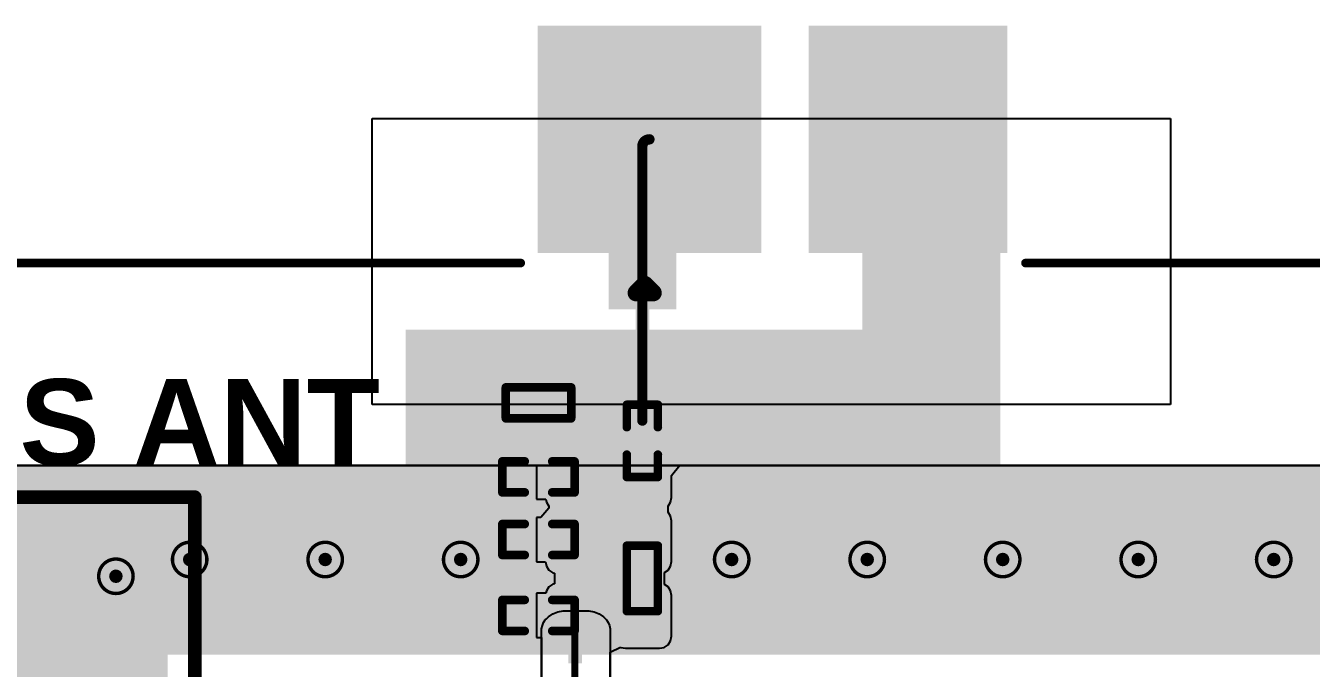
# Model space of a CAD drawing. Header units: inches. Extents: x -10 to 344, y -7 to 75.
# Drawn here: x 15.82 to 34.79, y 15.8 to 25.28 of the extents above; entities that cross this region are included whole.
import ezdxf

# ---------------------------------------------------------------- set-up
doc = ezdxf.new("R2010")
doc.units = ezdxf.units.IN
for name, color, linetype in [('Bottom Layer', 5, 'Continuous'), ('Drill Drawing', 1, 'Continuous'), ('Mid Layer 1', 16, 'Continuous'), ('Mid Layer 2', 76, 'Continuous'), ('Multi-Layer', 9, 'Continuous'), ('Top Layer', 1, 'Continuous'), ('Top Overlay', 2, 'Continuous'), ('Top Paste', 8, 'Continuous'), ('Top Solder', 216, 'Continuous'), ('Via Holes', 16, 'Continuous')]:
    doc.layers.add(name, color=color, linetype=linetype)
doc.styles.add('Arial_Bold', font='', dxfattribs={"height": 0.2})
doc.styles.get('Arial_Bold').set_extended_font_data('Arial', bold=True)

# ---------------------------------------------------------------- blocks, each defined once
blk = doc.blocks.new('CAP_0201_3')
at = {"layer": 'Top Layer'}
for points in [[(-0.45, 0.15), (-0.15, 0.15), (-0.15, -0.15), (-0.45, -0.15)], [(0.15, 0.15), (0.45, 0.15), (0.45, -0.15), (0.15, -0.15)]]:
    blk.add_hatch(color=1, dxfattribs=at).paths.add_polyline_path(points)
at = {"layer": 'Top Paste'}
for points in [[(-0.45, 0.15), (-0.15, 0.15), (-0.15, -0.15), (-0.45, -0.15)], [(0.15, 0.15), (0.45, 0.15), (0.45, -0.15), (0.15, -0.15)]]:
    blk.add_hatch(color=8, dxfattribs=at).paths.add_polyline_path(points)
at = {"layer": 'Top Solder'}
for points in [[(-0.505, 0.205), (-0.095, 0.205), (-0.095, -0.205), (-0.505, -0.205)], [(0.095, 0.205), (0.505, 0.205), (0.505, -0.205), (0.095, -0.205)]]:
    blk.add_hatch(color=216, dxfattribs=at).paths.add_polyline_path(points)
at = {"layer": 'Top Overlay'}
for points in [[(-0.533, -0.229, 0.127, 0.127, 0), (-0.533, 0.229, 0.127, 0.127, 0)], [(-0.533, 0.229, 0.127, 0.127, 0), (-0.203, 0.229, 0.127, 0.127, 0)], [(0.203, 0.229, 0.127, 0.127, 0), (0.533, 0.229, 0.127, 0.127, 0)], [(0.533, -0.229, 0.127, 0.127, 0), (0.533, 0.229, 0.127, 0.127, 0)], [(-0.533, -0.229, 0.127, 0.127, 0), (-0.203, -0.229, 0.127, 0.127, 0)], [(0.203, -0.229, 0.127, 0.127, 0), (0.533, -0.229, 0.127, 0.127, 0)]]:
    blk.add_lwpolyline(points, format="xyseb", dxfattribs=at)
for points in [[(-0.565, 0.229, 0.0635, 0.0635, 1), (-0.502, 0.229, 0.0635, 0.0635, 1)], [(-0.565, 0.229, 0.0635, 0.0635, 1), (-0.502, 0.229, 0.0635, 0.0635, 1)], [(-0.235, 0.229, 0.0635, 0.0635, 1), (-0.171, 0.229, 0.0635, 0.0635, 1)], [(0.171, 0.229, 0.0635, 0.0635, 1), (0.235, 0.229, 0.0635, 0.0635, 1)], [(0.502, 0.229, 0.0635, 0.0635, 1), (0.565, 0.229, 0.0635, 0.0635, 1)], [(0.502, 0.229, 0.0635, 0.0635, 1), (0.565, 0.229, 0.0635, 0.0635, 1)], [(-0.565, -0.229, 0.0635, 0.0635, 1), (-0.502, -0.229, 0.0635, 0.0635, 1)], [(-0.565, -0.229, 0.0635, 0.0635, 1), (-0.502, -0.229, 0.0635, 0.0635, 1)], [(-0.235, -0.229, 0.0635, 0.0635, 1), (-0.171, -0.229, 0.0635, 0.0635, 1)], [(0.171, -0.229, 0.0635, 0.0635, 1), (0.235, -0.229, 0.0635, 0.0635, 1)], [(0.502, -0.229, 0.0635, 0.0635, 1), (0.565, -0.229, 0.0635, 0.0635, 1)], [(0.502, -0.229, 0.0635, 0.0635, 1), (0.565, -0.229, 0.0635, 0.0635, 1)]]:
    blk.add_lwpolyline(points, format="xyseb", close=True, dxfattribs=at)
blk = doc.blocks.new('IND_0201_81')
at = {"layer": 'Top Layer'}
for points in [[(-0.4, 0.15), (-0.15, 0.15), (-0.15, -0.15), (-0.4, -0.15)], [(0.15, 0.15), (0.4, 0.15), (0.4, -0.15), (0.15, -0.15)]]:
    blk.add_hatch(color=1, dxfattribs=at).paths.add_polyline_path(points)
at = {"layer": 'Top Paste'}
for points in [[(-0.4, 0.15), (-0.15, 0.15), (-0.15, -0.15), (-0.4, -0.15)], [(0.15, 0.15), (0.4, 0.15), (0.4, -0.15), (0.15, -0.15)]]:
    blk.add_hatch(color=8, dxfattribs=at).paths.add_polyline_path(points)
at = {"layer": 'Top Solder'}
for points in [[(-0.455, 0.205), (-0.095, 0.205), (-0.095, -0.205), (-0.455, -0.205)], [(0.095, 0.205), (0.455, 0.205), (0.455, -0.205), (0.095, -0.205)]]:
    blk.add_hatch(color=216, dxfattribs=at).paths.add_polyline_path(points)
at = {"layer": 'Top Overlay'}
for points in [[(-0.483, -0.229, 0.127, 0.127, 0), (-0.483, 0.229, 0.127, 0.127, 0)], [(-0.483, 0.229, 0.127, 0.127, 0), (0.483, 0.229, 0.127, 0.127, 0)], [(0.483, -0.229, 0.127, 0.127, 0), (0.483, 0.229, 0.127, 0.127, 0)], [(-0.483, -0.229, 0.127, 0.127, 0), (0.483, -0.229, 0.127, 0.127, 0)]]:
    blk.add_lwpolyline(points, format="xyseb", dxfattribs=at)
for points in [[(-0.514, 0.229, 0.0635, 0.0635, 1), (-0.451, 0.229, 0.0635, 0.0635, 1)], [(-0.514, 0.229, 0.0635, 0.0635, 1), (-0.451, 0.229, 0.0635, 0.0635, 1)], [(0.451, 0.229, 0.0635, 0.0635, 1), (0.514, 0.229, 0.0635, 0.0635, 1)], [(0.451, 0.229, 0.0635, 0.0635, 1), (0.514, 0.229, 0.0635, 0.0635, 1)], [(-0.514, -0.229, 0.0635, 0.0635, 1), (-0.451, -0.229, 0.0635, 0.0635, 1)], [(-0.514, -0.229, 0.0635, 0.0635, 1), (-0.451, -0.229, 0.0635, 0.0635, 1)], [(0.451, -0.229, 0.0635, 0.0635, 1), (0.514, -0.229, 0.0635, 0.0635, 1)], [(0.451, -0.229, 0.0635, 0.0635, 1), (0.514, -0.229, 0.0635, 0.0635, 1)]]:
    blk.add_lwpolyline(points, format="xyseb", close=True, dxfattribs=at)
blk = doc.blocks.new('IND_0201_82')
at = {"layer": 'Top Layer'}
for points in [[(-0.4, 0.15), (-0.15, 0.15), (-0.15, -0.15), (-0.4, -0.15)], [(0.15, 0.15), (0.4, 0.15), (0.4, -0.15), (0.15, -0.15)]]:
    blk.add_hatch(color=1, dxfattribs=at).paths.add_polyline_path(points)
at = {"layer": 'Top Paste'}
for points in [[(-0.4, 0.15), (-0.15, 0.15), (-0.15, -0.15), (-0.4, -0.15)], [(0.15, 0.15), (0.4, 0.15), (0.4, -0.15), (0.15, -0.15)]]:
    blk.add_hatch(color=8, dxfattribs=at).paths.add_polyline_path(points)
at = {"layer": 'Top Solder'}
for points in [[(-0.455, 0.205), (-0.095, 0.205), (-0.095, -0.205), (-0.455, -0.205)], [(0.095, 0.205), (0.455, 0.205), (0.455, -0.205), (0.095, -0.205)]]:
    blk.add_hatch(color=216, dxfattribs=at).paths.add_polyline_path(points)
at = {"layer": 'Top Overlay'}
for points in [[(-0.483, 0.229, 0.127, 0.127, 0), (-0.483, -0.229, 0.127, 0.127, 0)], [(-0.483, 0.229, 0.127, 0.127, 0), (0.483, 0.229, 0.127, 0.127, 0)], [(0.483, 0.229, 0.127, 0.127, 0), (0.483, -0.229, 0.127, 0.127, 0)], [(-0.483, -0.229, 0.127, 0.127, 0), (0.483, -0.229, 0.127, 0.127, 0)]]:
    blk.add_lwpolyline(points, format="xyseb", dxfattribs=at)
for points in [[(-0.514, 0.229, 0.0635, 0.0635, 1), (-0.451, 0.229, 0.0635, 0.0635, 1)], [(-0.514, 0.229, 0.0635, 0.0635, 1), (-0.451, 0.229, 0.0635, 0.0635, 1)], [(0.451, 0.229, 0.0635, 0.0635, 1), (0.514, 0.229, 0.0635, 0.0635, 1)], [(0.451, 0.229, 0.0635, 0.0635, 1), (0.514, 0.229, 0.0635, 0.0635, 1)], [(-0.514, -0.229, 0.0635, 0.0635, 1), (-0.451, -0.229, 0.0635, 0.0635, 1)], [(-0.514, -0.229, 0.0635, 0.0635, 1), (-0.451, -0.229, 0.0635, 0.0635, 1)], [(0.451, -0.229, 0.0635, 0.0635, 1), (0.514, -0.229, 0.0635, 0.0635, 1)], [(0.451, -0.229, 0.0635, 0.0635, 1), (0.514, -0.229, 0.0635, 0.0635, 1)]]:
    blk.add_lwpolyline(points, format="xyseb", close=True, dxfattribs=at)
blk = doc.blocks.new('CAP_0201_100')
at = {"layer": 'Top Layer'}
for points in [[(-0.45, 0.15), (-0.15, 0.15), (-0.15, -0.15), (-0.45, -0.15)], [(0.15, 0.15), (0.45, 0.15), (0.45, -0.15), (0.15, -0.15)]]:
    blk.add_hatch(color=1, dxfattribs=at).paths.add_polyline_path(points)
at = {"layer": 'Top Paste'}
for points in [[(-0.45, 0.15), (-0.15, 0.15), (-0.15, -0.15), (-0.45, -0.15)], [(0.15, 0.15), (0.45, 0.15), (0.45, -0.15), (0.15, -0.15)]]:
    blk.add_hatch(color=8, dxfattribs=at).paths.add_polyline_path(points)
at = {"layer": 'Top Solder'}
for points in [[(-0.505, 0.205), (-0.095, 0.205), (-0.095, -0.205), (-0.505, -0.205)], [(0.095, 0.205), (0.505, 0.205), (0.505, -0.205), (0.095, -0.205)]]:
    blk.add_hatch(color=216, dxfattribs=at).paths.add_polyline_path(points)
at = {"layer": 'Top Overlay'}
for points in [[(-0.533, -0.229, 0.127, 0.127, 0), (-0.533, 0.229, 0.127, 0.127, 0)], [(-0.533, 0.229, 0.127, 0.127, 0), (-0.203, 0.229, 0.127, 0.127, 0)], [(0.203, 0.229, 0.127, 0.127, 0), (0.533, 0.229, 0.127, 0.127, 0)], [(0.533, -0.229, 0.127, 0.127, 0), (0.533, 0.229, 0.127, 0.127, 0)], [(-0.533, -0.229, 0.127, 0.127, 0), (-0.203, -0.229, 0.127, 0.127, 0)], [(0.203, -0.229, 0.127, 0.127, 0), (0.533, -0.229, 0.127, 0.127, 0)]]:
    blk.add_lwpolyline(points, format="xyseb", dxfattribs=at)
for points in [[(-0.565, 0.229, 0.0635, 0.0635, 1), (-0.502, 0.229, 0.0635, 0.0635, 1)], [(-0.565, 0.229, 0.0635, 0.0635, 1), (-0.502, 0.229, 0.0635, 0.0635, 1)], [(-0.235, 0.229, 0.0635, 0.0635, 1), (-0.171, 0.229, 0.0635, 0.0635, 1)], [(0.171, 0.229, 0.0635, 0.0635, 1), (0.235, 0.229, 0.0635, 0.0635, 1)], [(0.502, 0.229, 0.0635, 0.0635, 1), (0.565, 0.229, 0.0635, 0.0635, 1)], [(0.502, 0.229, 0.0635, 0.0635, 1), (0.565, 0.229, 0.0635, 0.0635, 1)], [(-0.565, -0.229, 0.0635, 0.0635, 1), (-0.502, -0.229, 0.0635, 0.0635, 1)], [(-0.565, -0.229, 0.0635, 0.0635, 1), (-0.502, -0.229, 0.0635, 0.0635, 1)], [(-0.235, -0.229, 0.0635, 0.0635, 1), (-0.171, -0.229, 0.0635, 0.0635, 1)], [(0.171, -0.229, 0.0635, 0.0635, 1), (0.235, -0.229, 0.0635, 0.0635, 1)], [(0.502, -0.229, 0.0635, 0.0635, 1), (0.565, -0.229, 0.0635, 0.0635, 1)], [(0.502, -0.229, 0.0635, 0.0635, 1), (0.565, -0.229, 0.0635, 0.0635, 1)]]:
    blk.add_lwpolyline(points, format="xyseb", close=True, dxfattribs=at)
blk = doc.blocks.new('CAP_0201_101')
at = {"layer": 'Top Layer'}
for points in [[(-0.45, 0.15), (-0.15, 0.15), (-0.15, -0.15), (-0.45, -0.15)], [(0.15, 0.15), (0.45, 0.15), (0.45, -0.15), (0.15, -0.15)]]:
    blk.add_hatch(color=1, dxfattribs=at).paths.add_polyline_path(points)
at = {"layer": 'Top Paste'}
for points in [[(-0.45, 0.15), (-0.15, 0.15), (-0.15, -0.15), (-0.45, -0.15)], [(0.15, 0.15), (0.45, 0.15), (0.45, -0.15), (0.15, -0.15)]]:
    blk.add_hatch(color=8, dxfattribs=at).paths.add_polyline_path(points)
at = {"layer": 'Top Solder'}
for points in [[(-0.505, 0.205), (-0.095, 0.205), (-0.095, -0.205), (-0.505, -0.205)], [(0.095, 0.205), (0.505, 0.205), (0.505, -0.205), (0.095, -0.205)]]:
    blk.add_hatch(color=216, dxfattribs=at).paths.add_polyline_path(points)
at = {"layer": 'Top Overlay'}
for points in [[(-0.533, -0.229, 0.127, 0.127, 0), (-0.533, 0.229, 0.127, 0.127, 0)], [(-0.533, 0.229, 0.127, 0.127, 0), (-0.203, 0.229, 0.127, 0.127, 0)], [(0.203, 0.229, 0.127, 0.127, 0), (0.533, 0.229, 0.127, 0.127, 0)], [(0.533, -0.229, 0.127, 0.127, 0), (0.533, 0.229, 0.127, 0.127, 0)], [(-0.533, -0.229, 0.127, 0.127, 0), (-0.203, -0.229, 0.127, 0.127, 0)], [(0.203, -0.229, 0.127, 0.127, 0), (0.533, -0.229, 0.127, 0.127, 0)]]:
    blk.add_lwpolyline(points, format="xyseb", dxfattribs=at)
for points in [[(-0.565, 0.229, 0.0635, 0.0635, 1), (-0.502, 0.229, 0.0635, 0.0635, 1)], [(-0.565, 0.229, 0.0635, 0.0635, 1), (-0.502, 0.229, 0.0635, 0.0635, 1)], [(-0.235, 0.229, 0.0635, 0.0635, 1), (-0.171, 0.229, 0.0635, 0.0635, 1)], [(0.171, 0.229, 0.0635, 0.0635, 1), (0.235, 0.229, 0.0635, 0.0635, 1)], [(0.502, 0.229, 0.0635, 0.0635, 1), (0.565, 0.229, 0.0635, 0.0635, 1)], [(0.502, 0.229, 0.0635, 0.0635, 1), (0.565, 0.229, 0.0635, 0.0635, 1)], [(-0.565, -0.229, 0.0635, 0.0635, 1), (-0.502, -0.229, 0.0635, 0.0635, 1)], [(-0.565, -0.229, 0.0635, 0.0635, 1), (-0.502, -0.229, 0.0635, 0.0635, 1)], [(-0.235, -0.229, 0.0635, 0.0635, 1), (-0.171, -0.229, 0.0635, 0.0635, 1)], [(0.171, -0.229, 0.0635, 0.0635, 1), (0.235, -0.229, 0.0635, 0.0635, 1)], [(0.502, -0.229, 0.0635, 0.0635, 1), (0.565, -0.229, 0.0635, 0.0635, 1)], [(0.502, -0.229, 0.0635, 0.0635, 1), (0.565, -0.229, 0.0635, 0.0635, 1)]]:
    blk.add_lwpolyline(points, format="xyseb", close=True, dxfattribs=at)
blk = doc.blocks.new('CAP_0201_104')
at = {"layer": 'Top Layer'}
for points in [[(-0.45, 0.15), (-0.15, 0.15), (-0.15, -0.15), (-0.45, -0.15)], [(0.15, 0.15), (0.45, 0.15), (0.45, -0.15), (0.15, -0.15)]]:
    blk.add_hatch(color=1, dxfattribs=at).paths.add_polyline_path(points)
at = {"layer": 'Top Paste'}
for points in [[(-0.45, 0.15), (-0.15, 0.15), (-0.15, -0.15), (-0.45, -0.15)], [(0.15, 0.15), (0.45, 0.15), (0.45, -0.15), (0.15, -0.15)]]:
    blk.add_hatch(color=8, dxfattribs=at).paths.add_polyline_path(points)
at = {"layer": 'Top Solder'}
for points in [[(-0.505, 0.205), (-0.095, 0.205), (-0.095, -0.205), (-0.505, -0.205)], [(0.095, 0.205), (0.505, 0.205), (0.505, -0.205), (0.095, -0.205)]]:
    blk.add_hatch(color=216, dxfattribs=at).paths.add_polyline_path(points)
at = {"layer": 'Top Overlay'}
for points in [[(-0.533, 0.229, 0.127, 0.127, 0), (-0.533, -0.229, 0.127, 0.127, 0)], [(-0.533, 0.229, 0.127, 0.127, 0), (-0.203, 0.229, 0.127, 0.127, 0)], [(0.203, 0.229, 0.127, 0.127, 0), (0.533, 0.229, 0.127, 0.127, 0)], [(0.533, 0.229, 0.127, 0.127, 0), (0.533, -0.229, 0.127, 0.127, 0)], [(-0.533, -0.229, 0.127, 0.127, 0), (-0.203, -0.229, 0.127, 0.127, 0)], [(0.203, -0.229, 0.127, 0.127, 0), (0.533, -0.229, 0.127, 0.127, 0)]]:
    blk.add_lwpolyline(points, format="xyseb", dxfattribs=at)
for points in [[(-0.565, 0.229, 0.0635, 0.0635, 1), (-0.502, 0.229, 0.0635, 0.0635, 1)], [(-0.565, 0.229, 0.0635, 0.0635, 1), (-0.502, 0.229, 0.0635, 0.0635, 1)], [(-0.235, 0.229, 0.0635, 0.0635, 1), (-0.171, 0.229, 0.0635, 0.0635, 1)], [(0.171, 0.229, 0.0635, 0.0635, 1), (0.235, 0.229, 0.0635, 0.0635, 1)], [(0.502, 0.229, 0.0635, 0.0635, 1), (0.565, 0.229, 0.0635, 0.0635, 1)], [(0.502, 0.229, 0.0635, 0.0635, 1), (0.565, 0.229, 0.0635, 0.0635, 1)], [(-0.565, -0.229, 0.0635, 0.0635, 1), (-0.502, -0.229, 0.0635, 0.0635, 1)], [(-0.565, -0.229, 0.0635, 0.0635, 1), (-0.502, -0.229, 0.0635, 0.0635, 1)], [(-0.235, -0.229, 0.0635, 0.0635, 1), (-0.171, -0.229, 0.0635, 0.0635, 1)], [(0.171, -0.229, 0.0635, 0.0635, 1), (0.235, -0.229, 0.0635, 0.0635, 1)], [(0.502, -0.229, 0.0635, 0.0635, 1), (0.565, -0.229, 0.0635, 0.0635, 1)], [(0.502, -0.229, 0.0635, 0.0635, 1), (0.565, -0.229, 0.0635, 0.0635, 1)]]:
    blk.add_lwpolyline(points, format="xyseb", close=True, dxfattribs=at)
blk = doc.blocks.new('P822601_116')
at = {"layer": 'Top Layer'}
for points in [[(-7.6, -3.425), (-10.7, -3.425), (-10.7, -0.275), (-7.6, -0.275)], [(-6.7, -0.275), (-3.97, -0.275), (-3.97, -3.425), (-6.7, -3.425)]]:
    blk.add_hatch(color=1, dxfattribs=at).paths.add_polyline_path(points)
at = {"layer": 'Top Paste'}
for points in [[(-7.6, -3.425), (-10.7, -3.425), (-10.7, -0.275), (-7.6, -0.275)], [(-6.7, -0.275), (-3.97, -0.275), (-3.97, -3.425), (-6.7, -3.425)]]:
    blk.add_hatch(color=8, dxfattribs=at).paths.add_polyline_path(points)
at = {"layer": 'Top Solder'}
for points in [[(-7.498, -3.527), (-10.802, -3.527), (-10.802, -0.173), (-7.498, -0.173)], [(-6.802, -0.173), (-3.868, -0.173), (-3.868, -3.527), (-6.802, -3.527)]]:
    blk.add_hatch(color=216, dxfattribs=at).paths.add_polyline_path(points)
at = {"layer": 'Top Overlay'}
for points in [[(-21.55, -3.675, 0.127, 0.127, 0), (-11.05, -3.675, 0.127, 0.127, 0)], [(-3.6, -3.675, 0.127, 0.127, 0), (13.65, -3.675, 0.127, 0.127, 0)], [(-9.347, -4.115, 0.25, 0.25, 0), (-9.22, -3.988, 0.25, 0.25, 0)], [(-9.22, -3.988, 0.25, 0.25, 0), (-9.093, -4.115, 0.25, 0.25, 0)], [(-9.347, -4.115, 0.25, 0.25, 0), (-9.093, -4.115, 0.25, 0.25, 0)]]:
    blk.add_lwpolyline(points, format="xyseb", dxfattribs=at)
for points in [[(-11.082, -3.675, 0.0635, 0.0635, 1), (-11.018, -3.675, 0.0635, 0.0635, 1)], [(-3.632, -3.675, 0.0635, 0.0635, 1), (-3.568, -3.675, 0.0635, 0.0635, 1)], [(-9.283, -3.988, 0.125, 0.125, 1), (-9.158, -3.988, 0.125, 0.125, 1)], [(-9.283, -3.988, 0.125, 0.125, 1), (-9.158, -3.988, 0.125, 0.125, 1)], [(-9.41, -4.115, 0.125, 0.125, 1), (-9.285, -4.115, 0.125, 0.125, 1)], [(-9.41, -4.115, 0.125, 0.125, 1), (-9.285, -4.115, 0.125, 0.125, 1)], [(-9.156, -4.115, 0.125, 0.125, 1), (-9.031, -4.115, 0.125, 0.125, 1)], [(-9.156, -4.115, 0.125, 0.125, 1), (-9.031, -4.115, 0.125, 0.125, 1)]]:
    blk.add_lwpolyline(points, format="xyseb", close=True, dxfattribs=at)
blk = doc.blocks.new('DSGP_1575_18_4_A_02_117')
at = {"layer": 'Top Layer'}
blk.add_hatch(color=1, dxfattribs=at).paths.add_polyline_path([(-0.05, 8.5), (-0.05, 5), (-3.55, 5), (-3.55, 8.5)])
at = {"layer": 'Top Paste'}
blk.add_hatch(color=8, dxfattribs=at).paths.add_polyline_path([(-0.65, 7.9), (-0.65, 5.6), (-2.95, 5.6), (-2.95, 7.9)])
at = {"layer": 'Top Solder'}
blk.add_hatch(color=216, dxfattribs=at).paths.add_polyline_path([(0.05, 8.6), (0.05, 4.9), (-3.65, 4.9), (-3.65, 8.6)])
at = {"layer": 'Top Overlay'}
for points in [[(-17.55, 9, 0.2, 0.2, 0), (0.45, 9, 0.2, 0.2, 0)], [(0.45, -9, 0.2, 0.2, 0), (0.45, 9, 0.2, 0.2, 0)]]:
    blk.add_lwpolyline(points, format="xyseb", dxfattribs=at)
blk.add_lwpolyline([(0.4, 9, 0.1, 0.1, 1), (0.5, 9, 0.1, 0.1, 1)], format="xyseb", close=True, dxfattribs=at)
blk.add_lwpolyline([(0.4, 9, 0.1, 0.1, 1), (0.5, 9, 0.1, 0.1, 1)], format="xyseb", close=True, dxfattribs=at)

msp = doc.modelspace()

# ---------------------------------------------------------------- hatches: boundary and pattern name
at = {"layer": 'Bottom Layer'}
for points in [[(30.204, 18.395), (30.204, 20.795), (21.424, 20.795), (21.424, 18.395)], [(58.624, 16.002), (58.624, 18.795), (9.226, 18.795), (9.226, 16.002)]]:
    msp.add_hatch(color=5, dxfattribs=at).paths.add_polyline_path(points)
h = msp.add_hatch(color=5, dxfattribs=at)
edge = h.paths.add_edge_path()
edge.add_arc((18.238, 17.405), 0.2, 0, 360)
h = msp.add_hatch(color=5, dxfattribs=at)
edge = h.paths.add_edge_path()
edge.add_arc((20.238, 17.405), 0.2, 0, 360)
h = msp.add_hatch(color=5, dxfattribs=at)
edge = h.paths.add_edge_path()
edge.add_arc((22.238, 17.405), 0.2, 0, 360)
h = msp.add_hatch(color=5, dxfattribs=at)
edge = h.paths.add_edge_path()
edge.add_arc((26.238, 17.405), 0.2, 0, 360)
h = msp.add_hatch(color=5, dxfattribs=at)
edge = h.paths.add_edge_path()
edge.add_arc((28.238, 17.405), 0.2, 0, 360)
h = msp.add_hatch(color=5, dxfattribs=at)
edge = h.paths.add_edge_path()
edge.add_arc((30.238, 17.405), 0.2, 0, 360)
h = msp.add_hatch(color=5, dxfattribs=at)
edge = h.paths.add_edge_path()
edge.add_arc((32.238, 17.405), 0.2, 0, 360)
h = msp.add_hatch(color=5, dxfattribs=at)
edge = h.paths.add_edge_path()
edge.add_arc((34.238, 17.405), 0.2, 0, 360)
h = msp.add_hatch(color=5, dxfattribs=at)
edge = h.paths.add_edge_path()
edge.add_arc((17.149, 17.158), 0.2, 0, 360)
at = {"layer": 'Mid Layer 1'}
h = msp.add_hatch(color=16, dxfattribs=at)
edge = h.paths.add_edge_path()
edge.add_arc((18.238, 17.405), 0.2, 0, 360)
h = msp.add_hatch(color=16, dxfattribs=at)
edge = h.paths.add_edge_path()
edge.add_arc((20.238, 17.405), 0.2, 0, 360)
h = msp.add_hatch(color=16, dxfattribs=at)
edge = h.paths.add_edge_path()
edge.add_arc((22.238, 17.405), 0.2, 0, 360)
h = msp.add_hatch(color=16, dxfattribs=at)
edge = h.paths.add_edge_path()
edge.add_arc((26.238, 17.405), 0.2, 0, 360)
h = msp.add_hatch(color=16, dxfattribs=at)
edge = h.paths.add_edge_path()
edge.add_arc((28.238, 17.405), 0.2, 0, 360)
h = msp.add_hatch(color=16, dxfattribs=at)
edge = h.paths.add_edge_path()
edge.add_arc((30.238, 17.405), 0.2, 0, 360)
h = msp.add_hatch(color=16, dxfattribs=at)
edge = h.paths.add_edge_path()
edge.add_arc((32.238, 17.405), 0.2, 0, 360)
h = msp.add_hatch(color=16, dxfattribs=at)
edge = h.paths.add_edge_path()
edge.add_arc((34.238, 17.405), 0.2, 0, 360)
h = msp.add_hatch(color=16, dxfattribs=at)
edge = h.paths.add_edge_path()
edge.add_arc((17.149, 17.158), 0.2, 0, 360)
at = {"layer": 'Mid Layer 2'}
h = msp.add_hatch(color=76, dxfattribs=at)
edge = h.paths.add_edge_path()
edge.add_arc((18.238, 17.405), 0.2, 0, 360)
h = msp.add_hatch(color=76, dxfattribs=at)
edge = h.paths.add_edge_path()
edge.add_arc((20.238, 17.405), 0.2, 0, 360)
h = msp.add_hatch(color=76, dxfattribs=at)
edge = h.paths.add_edge_path()
edge.add_arc((22.238, 17.405), 0.2, 0, 360)
h = msp.add_hatch(color=76, dxfattribs=at)
edge = h.paths.add_edge_path()
edge.add_arc((26.238, 17.405), 0.2, 0, 360)
h = msp.add_hatch(color=76, dxfattribs=at)
edge = h.paths.add_edge_path()
edge.add_arc((28.238, 17.405), 0.2, 0, 360)
h = msp.add_hatch(color=76, dxfattribs=at)
edge = h.paths.add_edge_path()
edge.add_arc((30.238, 17.405), 0.2, 0, 360)
h = msp.add_hatch(color=76, dxfattribs=at)
edge = h.paths.add_edge_path()
edge.add_arc((32.238, 17.405), 0.2, 0, 360)
h = msp.add_hatch(color=76, dxfattribs=at)
edge = h.paths.add_edge_path()
edge.add_arc((34.238, 17.405), 0.2, 0, 360)
h = msp.add_hatch(color=76, dxfattribs=at)
edge = h.paths.add_edge_path()
edge.add_arc((17.149, 17.158), 0.2, 0, 360)
at = {"layer": 'Top Layer'}
for points in [[(25.02, 19.455), (25.02, 23.604), (24.82, 23.604), (24.82, 19.455)], [(30.204, 20.656), (30.204, 23.396), (28.164, 23.396), (28.164, 20.656)], [(25.42, 21.095), (25.42, 23.196), (24.42, 23.196), (24.42, 21.095)], [(24.42, 20.295), (24.42, 20.795), (21.424, 20.795), (21.424, 20.295)], [(30.204, 18.594), (30.204, 20.795), (25.654, 20.795), (25.654, 18.594)], [(23.114, 18.545), (23.114, 20.534), (21.424, 20.534), (21.424, 18.545)], [(24.17, 19.422), (24.17, 20.022), (23.67, 20.022), (23.67, 19.422)], [(25.17, 19.422), (25.17, 20.022), (24.67, 20.022), (24.67, 19.422)], [(25.069, 19.622), (25.069, 19.822), (23.536, 19.822), (23.536, 19.622)], [(23.114, 16.002), (23.114, 18.795), (0.814, 18.795), (0.814, 16.002)], [(24.17, 18.322), (24.17, 18.922), (23.67, 18.922), (23.67, 18.322)], [(25.17, 18.322), (25.17, 18.922), (24.67, 18.922), (24.67, 18.322)], [(58.624, 16.002), (58.624, 18.79), (25.654, 18.79), (25.654, 16.002)], [(25.17, 18.522), (25.17, 18.722), (23.67, 18.722), (23.67, 18.522)], [(24.02, 17.906), (24.02, 18.648), (23.82, 18.648), (23.82, 17.906)], [(24.17, 17.376), (24.17, 17.976), (23.67, 17.976), (23.67, 17.376)], [(25.17, 17.376), (25.17, 17.976), (24.67, 17.976), (24.67, 17.376)], [(25.17, 17.576), (25.17, 17.776), (23.67, 17.776), (23.67, 17.576)], [(24.17, 16.276), (24.17, 16.876), (23.67, 16.876), (23.67, 16.276)], [(25.17, 16.276), (25.17, 16.876), (24.67, 16.876), (24.67, 16.276)], [(24.919, 16.476), (24.919, 16.676), (23.67, 16.676), (23.67, 16.476)], [(24.026, 15.875), (24.026, 16.591), (23.825, 16.591), (23.825, 15.875)]]:
    msp.add_hatch(color=1, dxfattribs=at).paths.add_polyline_path(points)
h = msp.add_hatch(color=1, dxfattribs=at)
edge = h.paths.add_edge_path()
edge.add_arc((18.238, 17.405), 0.2, 0, 360)
h = msp.add_hatch(color=1, dxfattribs=at)
edge = h.paths.add_edge_path()
edge.add_arc((20.238, 17.405), 0.2, 0, 360)
h = msp.add_hatch(color=1, dxfattribs=at)
edge = h.paths.add_edge_path()
edge.add_arc((22.238, 17.405), 0.2, 0, 360)
h = msp.add_hatch(color=1, dxfattribs=at)
edge = h.paths.add_edge_path()
edge.add_arc((26.238, 17.405), 0.2, 0, 360)
h = msp.add_hatch(color=1, dxfattribs=at)
edge = h.paths.add_edge_path()
edge.add_arc((28.238, 17.405), 0.2, 0, 360)
h = msp.add_hatch(color=1, dxfattribs=at)
edge = h.paths.add_edge_path()
edge.add_arc((30.238, 17.405), 0.2, 0, 360)
h = msp.add_hatch(color=1, dxfattribs=at)
edge = h.paths.add_edge_path()
edge.add_arc((32.238, 17.405), 0.2, 0, 360)
h = msp.add_hatch(color=1, dxfattribs=at)
edge = h.paths.add_edge_path()
edge.add_arc((34.238, 17.405), 0.2, 0, 360)
h = msp.add_hatch(color=1, dxfattribs=at)
edge = h.paths.add_edge_path()
edge.add_arc((17.149, 17.158), 0.2, 0, 360)
at = {"layer": 'Via Holes'}
h = msp.add_hatch(color=7, dxfattribs=at)
edge = h.paths.add_edge_path()
edge.add_arc((18.238, 17.405), 0.1, 0, 360)
h = msp.add_hatch(color=7, dxfattribs=at)
edge = h.paths.add_edge_path()
edge.add_arc((20.238, 17.405), 0.1, 0, 360)
h = msp.add_hatch(color=7, dxfattribs=at)
edge = h.paths.add_edge_path()
edge.add_arc((22.238, 17.405), 0.1, 0, 360)
h = msp.add_hatch(color=7, dxfattribs=at)
edge = h.paths.add_edge_path()
edge.add_arc((26.238, 17.405), 0.1, 0, 360)
h = msp.add_hatch(color=7, dxfattribs=at)
edge = h.paths.add_edge_path()
edge.add_arc((28.238, 17.405), 0.1, 0, 360)
h = msp.add_hatch(color=7, dxfattribs=at)
edge = h.paths.add_edge_path()
edge.add_arc((30.238, 17.405), 0.1, 0, 360)
h = msp.add_hatch(color=7, dxfattribs=at)
edge = h.paths.add_edge_path()
edge.add_arc((32.238, 17.405), 0.1, 0, 360)
h = msp.add_hatch(color=7, dxfattribs=at)
edge = h.paths.add_edge_path()
edge.add_arc((34.238, 17.405), 0.1, 0, 360)
h = msp.add_hatch(color=7, dxfattribs=at)
edge = h.paths.add_edge_path()
edge.add_arc((17.149, 17.158), 0.1, 0, 360)

# ---------------------------------------------------------------- linework, layer by layer
at = {"layer": 'Bottom Layer'}
msp.add_line((0.259, 18.791), (58.623, 18.791), dxfattribs=at)
at = {"layer": 'Drill Drawing'}
for points in [[(18.492, 17.405, 0.0508, 0.0508, 1), (17.984, 17.405, 0.0508, 0.0508, 1)], [(20.492, 17.405, 0.0508, 0.0508, 1), (19.984, 17.405, 0.0508, 0.0508, 1)], [(22.492, 17.405, 0.0508, 0.0508, 1), (21.984, 17.405, 0.0508, 0.0508, 1)], [(26.492, 17.405, 0.0508, 0.0508, 1), (25.984, 17.405, 0.0508, 0.0508, 1)], [(28.492, 17.405, 0.0508, 0.0508, 1), (27.984, 17.405, 0.0508, 0.0508, 1)], [(30.492, 17.405, 0.0508, 0.0508, 1), (29.984, 17.405, 0.0508, 0.0508, 1)], [(32.492, 17.405, 0.0508, 0.0508, 1), (31.984, 17.405, 0.0508, 0.0508, 1)], [(34.492, 17.405, 0.0508, 0.0508, 1), (33.984, 17.405, 0.0508, 0.0508, 1)], [(17.403, 17.158, 0.0508, 0.0508, 1), (16.895, 17.158, 0.0508, 0.0508, 1)], [(17.971, 17.405, 0.0254, 0.0254, 1), (17.997, 17.405, 0.0254, 0.0254, 1)], [(18.479, 17.405, 0.0254, 0.0254, 1), (18.505, 17.405, 0.0254, 0.0254, 1)], [(19.971, 17.405, 0.0254, 0.0254, 1), (19.997, 17.405, 0.0254, 0.0254, 1)], [(20.479, 17.405, 0.0254, 0.0254, 1), (20.505, 17.405, 0.0254, 0.0254, 1)], [(21.971, 17.405, 0.0254, 0.0254, 1), (21.997, 17.405, 0.0254, 0.0254, 1)], [(22.479, 17.405, 0.0254, 0.0254, 1), (22.505, 17.405, 0.0254, 0.0254, 1)], [(25.971, 17.405, 0.0254, 0.0254, 1), (25.997, 17.405, 0.0254, 0.0254, 1)], [(26.479, 17.405, 0.0254, 0.0254, 1), (26.505, 17.405, 0.0254, 0.0254, 1)], [(27.971, 17.405, 0.0254, 0.0254, 1), (27.997, 17.405, 0.0254, 0.0254, 1)], [(28.479, 17.405, 0.0254, 0.0254, 1), (28.505, 17.405, 0.0254, 0.0254, 1)], [(29.971, 17.405, 0.0254, 0.0254, 1), (29.997, 17.405, 0.0254, 0.0254, 1)], [(30.479, 17.405, 0.0254, 0.0254, 1), (30.505, 17.405, 0.0254, 0.0254, 1)], [(31.971, 17.405, 0.0254, 0.0254, 1), (31.997, 17.405, 0.0254, 0.0254, 1)], [(32.479, 17.405, 0.0254, 0.0254, 1), (32.505, 17.405, 0.0254, 0.0254, 1)], [(33.971, 17.405, 0.0254, 0.0254, 1), (33.997, 17.405, 0.0254, 0.0254, 1)], [(34.479, 17.405, 0.0254, 0.0254, 1), (34.505, 17.405, 0.0254, 0.0254, 1)], [(16.883, 17.158, 0.0254, 0.0254, 1), (16.908, 17.158, 0.0254, 0.0254, 1)], [(17.391, 17.158, 0.0254, 0.0254, 1), (17.416, 17.158, 0.0254, 0.0254, 1)]]:
    msp.add_lwpolyline(points, format="xyseb", close=True, dxfattribs=at)
at = {"layer": 'Mid Layer 1'}
msp.add_line((0.259, 18.793), (58.623, 18.793), dxfattribs=at)
at = {"layer": 'Mid Layer 2'}
msp.add_line((0.259, 18.795), (58.623, 18.795), dxfattribs=at)
at = {"layer": 'Multi-Layer'}
for p, q in [((20.933, 23.912), (32.715, 23.912)), ((20.933, 19.69), (20.933, 23.912)), ((32.715, 23.912), (32.715, 19.69)), ((32.715, 19.69), (20.933, 19.69))]:
    msp.add_line(p, q, dxfattribs=at)
at = {"layer": 'Top Layer'}
for p, q in [((0.259, 18.795), (23.358, 18.795)), ((23.358, 18.795), (23.358, 18.296)), ((25.351, 18.643), (25.473, 18.795)), ((25.473, 18.795), (58.623, 18.795)), ((25.351, 18.522), (25.351, 18.643)), ((25.351, 18.322), (25.351, 18.522)), ((25.351, 18.522), (25.351, 18.522)), ((23.358, 18.296), (23.493, 18.296)), ((23.493, 18.296), (23.502, 18.252)), ((23.502, 18.252), (23.541, 18.194)), ((25.298, 18.194), (25.337, 18.252)), ((25.337, 18.252), (25.351, 18.322)), ((23.421, 18.027), (23.358, 18.027)), ((23.358, 18.027), (23.358, 17.372)), ((23.541, 18.162), (23.421, 18.027)), ((23.541, 18.194), (23.541, 18.162)), ((25.298, 18.104), (25.298, 18.194)), ((25.337, 18.045), (25.298, 18.104)), ((25.351, 17.976), (25.337, 18.045)), ((25.351, 17.776), (25.351, 17.976)), ((25.351, 17.576), (25.351, 17.776)), ((25.351, 17.776), (25.351, 17.776)), ((25.351, 17.376), (25.351, 17.576)), ((25.351, 17.576), (25.351, 17.576)), ((23.358, 17.372), (23.489, 17.372)), ((23.489, 17.372), (23.502, 17.306)), ((23.502, 17.306), (23.541, 17.248)), ((25.298, 17.248), (25.337, 17.306)), ((25.337, 17.306), (25.351, 17.376)), ((23.541, 17.248), (23.6, 17.208)), ((23.6, 17.208), (23.624, 17.203)), ((23.624, 17.203), (23.624, 17.048)), ((25.246, 17.213), (25.298, 17.248)), ((25.246, 17.038), (25.246, 17.213)), ((23.495, 16.908), (23.358, 16.908)), ((23.358, 16.908), (23.358, 16.253)), ((23.502, 16.945), (23.495, 16.908)), ((23.541, 17.004), (23.502, 16.945)), ((23.6, 17.043), (23.541, 17.004)), ((23.624, 17.048), (23.6, 17.043)), ((25.298, 17.004), (25.246, 17.038)), ((25.337, 16.945), (25.298, 17.004)), ((25.351, 16.876), (25.337, 16.945)), ((25.351, 16.276), (25.351, 16.876)), ((23.461, 16.475), (23.487, 16.515)), ((23.487, 16.515), (23.504, 16.531)), ((23.504, 16.531), (23.532, 16.56)), ((23.532, 16.56), (23.598, 16.604)), ((23.598, 16.604), (23.671, 16.634)), ((23.671, 16.634), (23.749, 16.649)), ((23.749, 16.649), (23.789, 16.649)), ((23.789, 16.649), (23.789, 16.649)), ((23.789, 16.649), (24.089, 16.649)), ((24.089, 16.649), (24.129, 16.649)), ((24.129, 16.649), (24.206, 16.634)), ((24.206, 16.634), (24.28, 16.604)), ((24.28, 16.604), (24.346, 16.56)), ((24.346, 16.56), (24.374, 16.531)), ((24.374, 16.531), (24.391, 16.515)), ((24.391, 16.515), (24.417, 16.475)), ((23.433, 16.384), (23.443, 16.431)), ((23.433, 16.36), (23.433, 16.384)), ((23.433, 14.733), (23.433, 16.36)), ((23.443, 16.431), (23.461, 16.475)), ((24.417, 16.475), (24.435, 16.431)), ((24.435, 16.431), (24.445, 16.384)), ((24.445, 16.384), (24.445, 16.36)), ((24.445, 16.36), (24.445, 16.36)), ((24.445, 16.36), (24.445, 15.24)), ((23.358, 16.253), (23.433, 16.253)), ((23.433, 16.253), (23.433, 14.733)), ((25.239, 16.108), (25.298, 16.148)), ((25.298, 16.148), (25.337, 16.206)), ((25.337, 16.206), (25.351, 16.276)), ((24.445, 16.039), (24.597, 16.11)), ((24.445, 15.24), (24.445, 16.039)), ((24.597, 16.11), (24.6, 16.108)), ((24.6, 16.108), (24.67, 16.095)), ((24.67, 16.095), (25.17, 16.095)), ((25.17, 16.095), (25.239, 16.108))]:
    msp.add_line(p, q, dxfattribs=at)
for points in [[(24.919, 23.499, 0.152, 0.152, -0.414214), (25.024, 23.604, 0.152, 0.152, 0)], [(24.919, 19.455, 0.152, 0.152, 0), (24.919, 23.499, 0.152, 0.152, 0)], [(23.922, 14.721, 0.101, 0.101, 0), (23.922, 16.58, 0.101, 0.101, 0)]]:
    msp.add_lwpolyline(points, format="xyseb", dxfattribs=at)
for points in [[(24.881, 23.499, 0.0762, 0.0762, 1), (24.957, 23.499, 0.0762, 0.0762, 1)], [(24.881, 23.499, 0.0762, 0.0762, 1), (24.957, 23.499, 0.0762, 0.0762, 1)], [(24.985, 23.604, 0.0762, 0.0762, 1), (25.062, 23.604, 0.0762, 0.0762, 1)], [(24.881, 19.455, 0.0762, 0.0762, 1), (24.957, 19.455, 0.0762, 0.0762, 1)], [(23.897, 16.58, 0.0504, 0.0504, 1), (23.947, 16.58, 0.0504, 0.0504, 1)]]:
    msp.add_lwpolyline(points, format="xyseb", close=True, dxfattribs=at)

# ---------------------------------------------------------------- block references
for name, p in [('P822601_116', (34.174, 25.454)), ('IND_0201_81', (23.386, 19.716)), ('CAP_0201_100', (23.386, 18.624)), ('DSGP_1575_18_4_A_02_117', (17.864, 9.326)), ('CAP_0201_3', (23.386, 17.7)), ('CAP_0201_101', (23.386, 16.58))]:
    msp.add_blockref(name, p)
at = {"rotation": 90}
for name, p in [('CAP_0201_104', (24.919, 19.155)), ('IND_0201_82', (24.919, 17.126))]:
    msp.add_blockref(name, p, dxfattribs=at)

# ---------------------------------------------------------------- texts
at = {"layer": 'Top Overlay', "style": 'Arial_Bold'}
msp.add_text('GPS ANT', height=1.27, rotation=360, dxfattribs=at).set_placement((13.163, 18.796))

doc.saveas('drawing.dxf')
